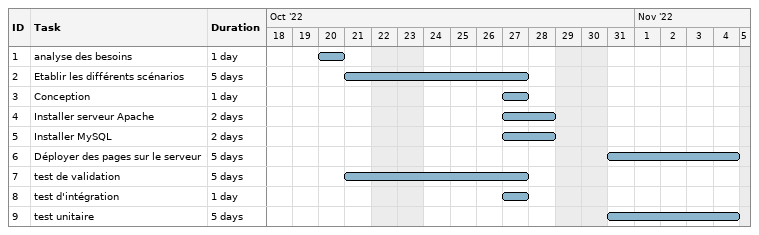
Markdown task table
| ID | Task | Duration | Start | Finish |
|---|---|---|---|---|
| 1 | analyse des besoins | 1d | 2022-10-20 | 2022-10-20 |
| 2 | Etablir les différents scénarios | 5d | 2022-10-21 | 2022-10-27 |
| 3 | Conception | 1d | 2022-10-27 | 2022-10-27 |
| 4 | Installer serveur Apache | 2d | 2022-10-27 | 2022-10-28 |
| 5 | Installer MySQL | 2d | 2022-10-27 | 2022-10-28 |
| 6 | Déployer des pages sur le serveur | 5d | 2022-10-31 | 2022-11-04 |
| 7 | test de validation | 5d | 2022-10-21 | 2022-10-27 |
| 8 | test d'intégration | 1d | 2022-10-27 | 2022-10-27 |
| 9 | test unitaire | 5d | 2022-10-31 | 2022-11-04 |
